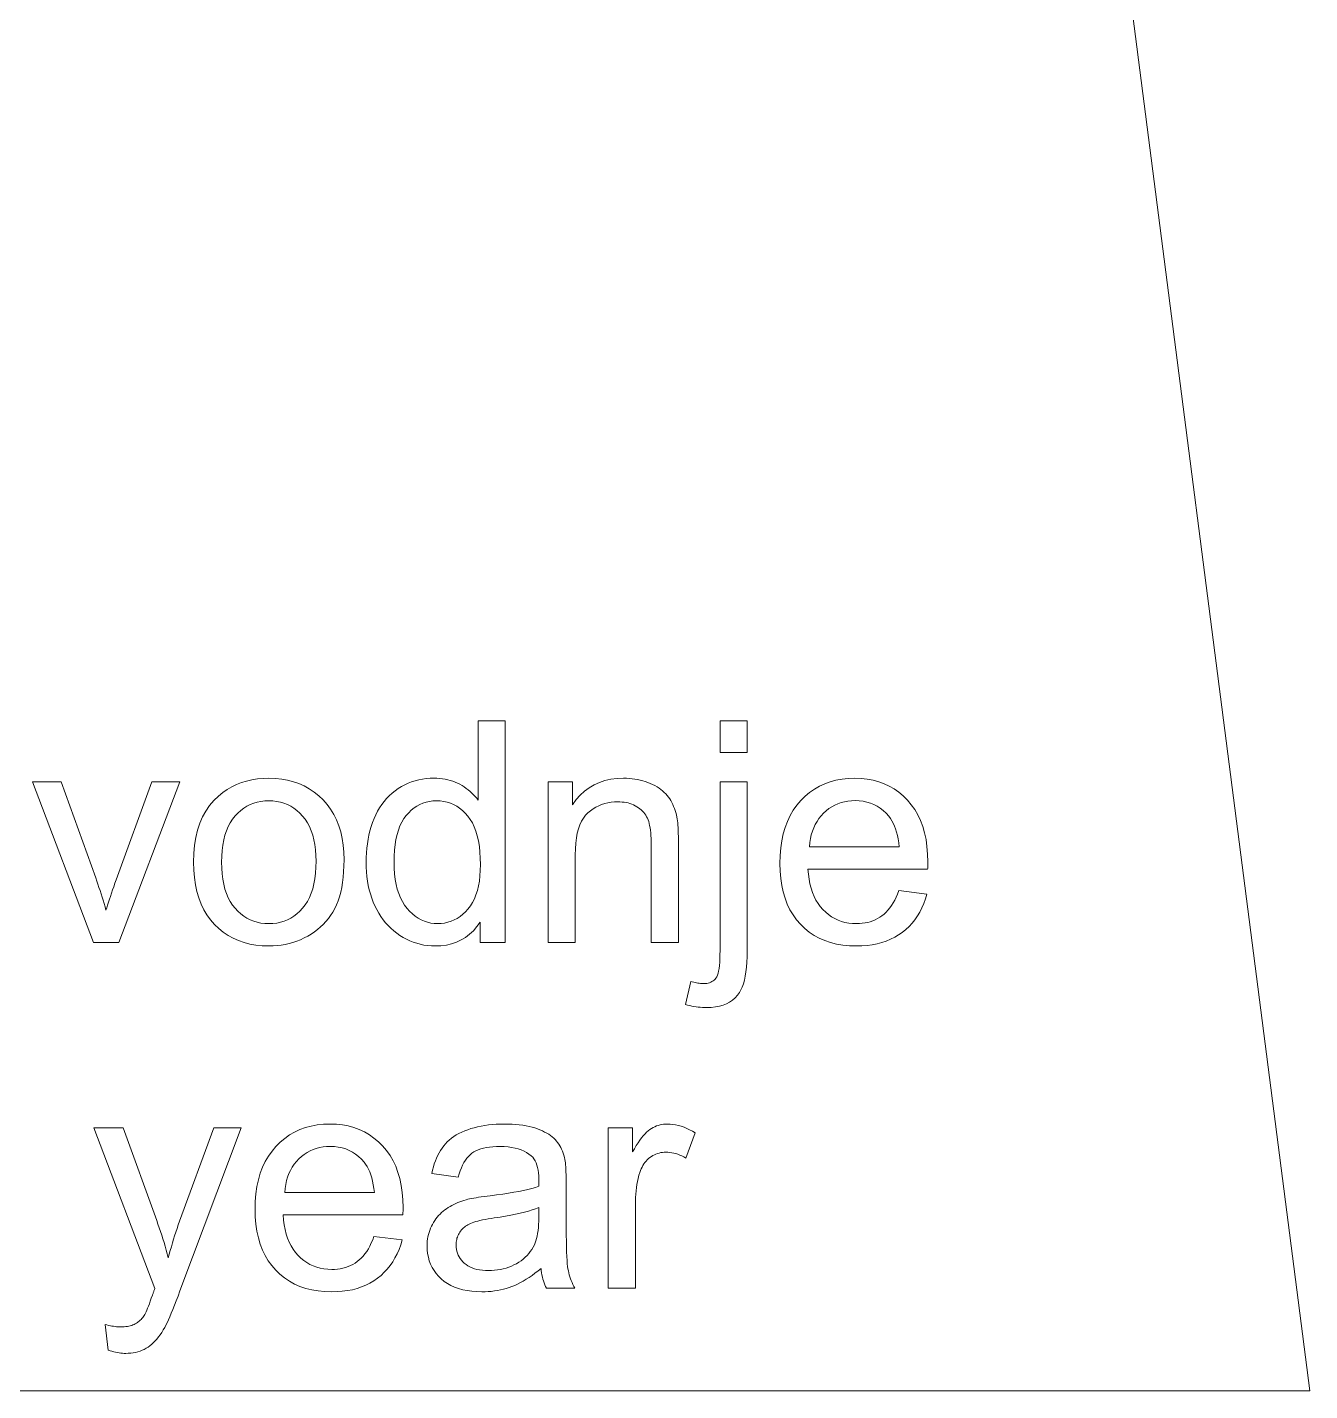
# Model space of a CAD drawing. Extents: x 0 to 297, y 0 to 420.
# Drawn here: x 198.54 to 215.9, y 132.25 to 150.71 of the extents above; entities that cross this region are included whole.
import ezdxf

# ---------------------------------------------------------------- set-up
doc = ezdxf.new("R2010")
doc.units = 0

msp = doc.modelspace()

# ---------------------------------------------------------------- linework, layer by layer
at = {"color": 7, "lineweight": 13}
msp.add_lwpolyline([(212.82, 156.193), (215.902, 132.247), (174.792, 132.247)], dxfattribs=at)
for points in [[(204.667, 138.317), (204.667, 138.591), (204.624, 138.53), (204.577, 138.475), (204.525, 138.426), (204.471, 138.384), (204.412, 138.349), (204.349, 138.32), (204.282, 138.297), (204.212, 138.281), (204.137, 138.271), (204.059, 138.268), (204.008, 138.269), (203.957, 138.274), (203.907, 138.281), (203.858, 138.291), (203.81, 138.304), (203.762, 138.319), (203.716, 138.338), (203.67, 138.36), (203.625, 138.384), (203.581, 138.411), (203.539, 138.441), (203.498, 138.473), (203.459, 138.507), (203.423, 138.544), (203.388, 138.583), (203.355, 138.624), (203.324, 138.667), (203.296, 138.713), (203.269, 138.761), (203.244, 138.811), (203.221, 138.863), (203.201, 138.917), (203.183, 138.972), (203.167, 139.029), (203.154, 139.087), (203.143, 139.147), (203.135, 139.208), (203.129, 139.271), (203.125, 139.336), (203.124, 139.402), (203.125, 139.466), (203.128, 139.529), (203.134, 139.591), (203.141, 139.652), (203.151, 139.712), (203.163, 139.77), (203.177, 139.828), (203.193, 139.884), (203.212, 139.938), (203.232, 139.992), (203.255, 140.044), (203.28, 140.093), (203.307, 140.14), (203.337, 140.184), (203.368, 140.226), (203.402, 140.265), (203.437, 140.302), (203.475, 140.337), (203.516, 140.369), (203.558, 140.398), (203.602, 140.425), (203.647, 140.449), (203.693, 140.47), (203.74, 140.489), (203.788, 140.504), (203.837, 140.517), (203.887, 140.527), (203.938, 140.534), (203.99, 140.538), (204.043, 140.539), (204.082, 140.539), (204.12, 140.536), (204.157, 140.532), (204.193, 140.526), (204.229, 140.519), (204.263, 140.51), (204.297, 140.499), (204.33, 140.486), (204.362, 140.472), (204.393, 140.457), (204.423, 140.439), (204.452, 140.421), (204.48, 140.402), (204.506, 140.382), (204.532, 140.361), (204.556, 140.339), (204.58, 140.316), (204.602, 140.292), (204.623, 140.267), (204.642, 140.241), (204.642, 141.317), (205.009, 141.317), (205.009, 138.317)], [(207.917, 140.889), (207.917, 141.317), (208.285, 141.317), (208.285, 140.889)], [(199.434, 138.317), (198.608, 140.49), (198.996, 140.49), (199.463, 139.189), (199.478, 139.146), (199.493, 139.104), (199.507, 139.061), (199.522, 139.018), (199.536, 138.974), (199.549, 138.93), (199.563, 138.886), (199.576, 138.841), (199.589, 138.796), (199.602, 138.751), (199.612, 138.786), (199.623, 138.822), (199.635, 138.86), (199.648, 138.9), (199.661, 138.94), (199.675, 138.982), (199.69, 139.026), (199.706, 139.07), (199.722, 139.117), (199.739, 139.164), (200.222, 140.49), (200.601, 140.49), (199.778, 138.317)], [(200.789, 139.404), (200.792, 139.521), (200.802, 139.633), (200.819, 139.738), (200.843, 139.837), (200.873, 139.929), (200.91, 140.015), (200.954, 140.095), (201.004, 140.169), (201.061, 140.237), (201.125, 140.298), (201.182, 140.344), (201.242, 140.385), (201.304, 140.421), (201.369, 140.452), (201.436, 140.479), (201.505, 140.501), (201.577, 140.518), (201.652, 140.53), (201.729, 140.537), (201.808, 140.539), (201.896, 140.536), (201.981, 140.528), (202.062, 140.513), (202.141, 140.492), (202.215, 140.466), (202.287, 140.434), (202.355, 140.395), (202.42, 140.351), (202.482, 140.302), (202.541, 140.246), (202.595, 140.185), (202.643, 140.119), (202.686, 140.049), (202.723, 139.975), (202.754, 139.896), (202.78, 139.813), (202.8, 139.725), (202.814, 139.632), (202.822, 139.536), (202.825, 139.434), (202.824, 139.352), (202.82, 139.274), (202.814, 139.199), (202.805, 139.127), (202.794, 139.06), (202.78, 138.995), (202.764, 138.935), (202.745, 138.878), (202.723, 138.824), (202.699, 138.774), (202.673, 138.727), (202.644, 138.682), (202.614, 138.64), (202.58, 138.599), (202.545, 138.561), (202.507, 138.525), (202.467, 138.49), (202.425, 138.458), (202.38, 138.429), (202.333, 138.401), (202.285, 138.376), (202.235, 138.353), (202.185, 138.333), (202.134, 138.316), (202.082, 138.301), (202.029, 138.289), (201.975, 138.28), (201.92, 138.273), (201.865, 138.269), (201.808, 138.268), (201.719, 138.271), (201.633, 138.28), (201.55, 138.294), (201.471, 138.315), (201.396, 138.341), (201.324, 138.373), (201.255, 138.411), (201.19, 138.455), (201.128, 138.505), (201.07, 138.561), (201.017, 138.622), (200.969, 138.688), (200.927, 138.759), (200.89, 138.836), (200.859, 138.918), (200.834, 139.005), (200.814, 139.097), (200.8, 139.194), (200.792, 139.296)], [(205.588, 138.317), (205.588, 140.49), (205.919, 140.49), (205.919, 140.181), (205.969, 140.249), (206.024, 140.31), (206.082, 140.364), (206.145, 140.41), (206.212, 140.45), (206.283, 140.482), (206.359, 140.507), (206.439, 140.525), (206.523, 140.536), (206.611, 140.539), (206.65, 140.539), (206.688, 140.537), (206.726, 140.533), (206.763, 140.528), (206.8, 140.522), (206.835, 140.514), (206.871, 140.505), (206.905, 140.494), (206.939, 140.482), (206.972, 140.469), (207.004, 140.454), (207.035, 140.439), (207.064, 140.422), (207.091, 140.405), (207.116, 140.387), (207.14, 140.368), (207.162, 140.348), (207.183, 140.328), (207.202, 140.306), (207.219, 140.284), (207.235, 140.26), (207.25, 140.236), (207.263, 140.211), (207.276, 140.185), (207.288, 140.158), (207.299, 140.131), (207.309, 140.102), (207.318, 140.073), (207.326, 140.043), (207.333, 140.011), (207.337, 139.989), (207.341, 139.964), (207.344, 139.936), (207.346, 139.905), (207.349, 139.871), (207.351, 139.833), (207.352, 139.793), (207.353, 139.749), (207.354, 139.703), (207.354, 139.653), (207.354, 138.317), (206.986, 138.317), (206.986, 139.639), (206.985, 139.683), (206.984, 139.724), (206.982, 139.764), (206.979, 139.801), (206.975, 139.836), (206.97, 139.868), (206.964, 139.898), (206.958, 139.926), (206.951, 139.952), (206.943, 139.976), (206.933, 139.997), (206.923, 140.018), (206.911, 140.038), (206.898, 140.058), (206.883, 140.076), (206.867, 140.093), (206.85, 140.11), (206.831, 140.125), (206.811, 140.14), (206.79, 140.154), (206.768, 140.166), (206.745, 140.178), (206.721, 140.188), (206.696, 140.196), (206.671, 140.204), (206.645, 140.21), (206.618, 140.214), (206.591, 140.217), (206.562, 140.219), (206.533, 140.22), (206.487, 140.219), (206.442, 140.214), (206.398, 140.207), (206.355, 140.196), (206.314, 140.183), (206.274, 140.166), (206.235, 140.147), (206.198, 140.125), (206.162, 140.099), (206.127, 140.071), (206.095, 140.038), (206.066, 140), (206.04, 139.957), (206.018, 139.908), (205.999, 139.854), (205.984, 139.795), (205.972, 139.73), (205.963, 139.66), (205.958, 139.585), (205.956, 139.504), (205.956, 138.317)], [(207.45, 137.474), (207.52, 137.787), (207.541, 137.782), (207.562, 137.777), (207.582, 137.772), (207.6, 137.769), (207.618, 137.766), (207.635, 137.763), (207.651, 137.761), (207.666, 137.76), (207.68, 137.759), (207.694, 137.758), (207.715, 137.759), (207.736, 137.761), (207.756, 137.765), (207.774, 137.77), (207.792, 137.777), (207.808, 137.785), (207.823, 137.795), (207.837, 137.806), (207.85, 137.819), (207.861, 137.833), (207.872, 137.85), (207.881, 137.872), (207.89, 137.898), (207.897, 137.929), (207.903, 137.964), (207.908, 138.003), (207.912, 138.047), (207.914, 138.096), (207.916, 138.149), (207.917, 138.207), (207.917, 140.49), (208.285, 140.49), (208.285, 138.198), (208.284, 138.121), (208.281, 138.048), (208.276, 137.98), (208.268, 137.916), (208.259, 137.858), (208.247, 137.805), (208.234, 137.756), (208.218, 137.712), (208.2, 137.674), (208.181, 137.64), (208.152, 137.601), (208.12, 137.566), (208.085, 137.535), (208.046, 137.509), (208.004, 137.486), (207.958, 137.468), (207.908, 137.453), (207.855, 137.443), (207.799, 137.437), (207.739, 137.435), (207.709, 137.435), (207.679, 137.437), (207.65, 137.439), (207.621, 137.441), (207.592, 137.445), (207.563, 137.449), (207.534, 137.454), (207.506, 137.46), (207.478, 137.467)], [(210.337, 139.017), (210.718, 138.97), (210.699, 138.905), (210.676, 138.842), (210.65, 138.783), (210.622, 138.727), (210.59, 138.674), (210.555, 138.623), (210.517, 138.576), (210.476, 138.532), (210.432, 138.49), (210.385, 138.452), (210.335, 138.417), (210.282, 138.386), (210.226, 138.358), (210.168, 138.334), (210.107, 138.314), (210.044, 138.297), (209.977, 138.284), (209.908, 138.275), (209.837, 138.27), (209.762, 138.268), (209.669, 138.271), (209.58, 138.28), (209.494, 138.294), (209.413, 138.315), (209.335, 138.341), (209.261, 138.374), (209.192, 138.412), (209.126, 138.456), (209.064, 138.506), (209.006, 138.562), (208.953, 138.623), (208.906, 138.688), (208.864, 138.759), (208.828, 138.834), (208.797, 138.914), (208.772, 138.999), (208.752, 139.089), (208.738, 139.183), (208.73, 139.282), (208.727, 139.385), (208.73, 139.492), (208.738, 139.595), (208.752, 139.692), (208.772, 139.785), (208.798, 139.872), (208.829, 139.955), (208.865, 140.033), (208.908, 140.106), (208.956, 140.173), (209.009, 140.237), (209.068, 140.294), (209.129, 140.346), (209.194, 140.391), (209.262, 140.43), (209.334, 140.464), (209.409, 140.491), (209.487, 140.512), (209.569, 140.527), (209.654, 140.536), (209.742, 140.539), (209.828, 140.536), (209.91, 140.528), (209.989, 140.513), (210.065, 140.492), (210.138, 140.465), (210.208, 140.433), (210.274, 140.394), (210.337, 140.349), (210.397, 140.299), (210.454, 140.243), (210.507, 140.181), (210.554, 140.114), (210.595, 140.043), (210.631, 139.967), (210.661, 139.886), (210.686, 139.8), (210.706, 139.709), (210.719, 139.613), (210.728, 139.513), (210.73, 139.408), (210.73, 139.401), (210.73, 139.393), (210.73, 139.385), (210.73, 139.376), (210.73, 139.367), (210.73, 139.357), (210.729, 139.346), (210.729, 139.334), (210.729, 139.322), (210.728, 139.31), (209.108, 139.31), (209.113, 139.24), (209.122, 139.173), (209.134, 139.11), (209.15, 139.05), (209.169, 138.993), (209.19, 138.94), (209.215, 138.89), (209.244, 138.844), (209.275, 138.801), (209.31, 138.761), (209.348, 138.725), (209.387, 138.693), (209.428, 138.664), (209.47, 138.639), (209.515, 138.618), (209.561, 138.601), (209.609, 138.588), (209.659, 138.578), (209.711, 138.573), (209.765, 138.571), (209.804, 138.572), (209.843, 138.575), (209.881, 138.58), (209.917, 138.588), (209.952, 138.597), (209.986, 138.609), (210.019, 138.623), (210.051, 138.639), (210.081, 138.657), (210.11, 138.677), (210.138, 138.7), (210.165, 138.725), (210.191, 138.752), (210.215, 138.783), (210.239, 138.815), (210.261, 138.851), (210.282, 138.888), (210.302, 138.929), (210.32, 138.971)], [(201.168, 139.404), (201.169, 139.322), (201.175, 139.245), (201.184, 139.172), (201.197, 139.103), (201.213, 139.039), (201.233, 138.978), (201.257, 138.922), (201.284, 138.87), (201.315, 138.822), (201.35, 138.778), (201.387, 138.739), (201.426, 138.704), (201.468, 138.673), (201.511, 138.646), (201.555, 138.623), (201.602, 138.604), (201.651, 138.589), (201.701, 138.579), (201.754, 138.573), (201.808, 138.571), (201.862, 138.573), (201.914, 138.579), (201.964, 138.59), (202.013, 138.604), (202.059, 138.623), (202.104, 138.646), (202.147, 138.673), (202.188, 138.704), (202.227, 138.74), (202.265, 138.779), (202.299, 138.823), (202.33, 138.872), (202.357, 138.924), (202.381, 138.982), (202.401, 139.043), (202.417, 139.109), (202.43, 139.179), (202.439, 139.254), (202.445, 139.333), (202.447, 139.416), (202.445, 139.495), (202.439, 139.569), (202.43, 139.64), (202.417, 139.707), (202.401, 139.77), (202.381, 139.829), (202.357, 139.885), (202.329, 139.936), (202.298, 139.983), (202.263, 140.027), (202.226, 140.066), (202.187, 140.102), (202.146, 140.133), (202.103, 140.16), (202.058, 140.183), (202.012, 140.201), (201.963, 140.216), (201.913, 140.226), (201.862, 140.232), (201.808, 140.234), (201.754, 140.232), (201.701, 140.226), (201.651, 140.216), (201.602, 140.201), (201.555, 140.183), (201.511, 140.16), (201.468, 140.133), (201.426, 140.102), (201.387, 140.067), (201.35, 140.028), (201.315, 139.984), (201.284, 139.937), (201.257, 139.885), (201.233, 139.829), (201.213, 139.768), (201.197, 139.704), (201.184, 139.635), (201.175, 139.562), (201.169, 139.485)], [(203.503, 139.402), (203.504, 139.32), (203.51, 139.243), (203.518, 139.17), (203.531, 139.101), (203.547, 139.037), (203.566, 138.977), (203.589, 138.92), (203.615, 138.869), (203.645, 138.821), (203.679, 138.777), (203.714, 138.738), (203.751, 138.703), (203.79, 138.672), (203.829, 138.645), (203.87, 138.622), (203.913, 138.604), (203.956, 138.589), (204.001, 138.579), (204.047, 138.573), (204.094, 138.571), (204.142, 138.573), (204.188, 138.579), (204.232, 138.589), (204.276, 138.602), (204.317, 138.62), (204.358, 138.642), (204.396, 138.668), (204.434, 138.697), (204.47, 138.731), (204.504, 138.768), (204.536, 138.81), (204.565, 138.856), (204.59, 138.905), (204.612, 138.959), (204.631, 139.018), (204.646, 139.08), (204.658, 139.146), (204.666, 139.217), (204.671, 139.292), (204.673, 139.371), (204.671, 139.458), (204.666, 139.54), (204.658, 139.617), (204.646, 139.69), (204.63, 139.758), (204.611, 139.821), (204.589, 139.879), (204.563, 139.933), (204.534, 139.982), (204.501, 140.026), (204.466, 140.065), (204.429, 140.101), (204.391, 140.132), (204.351, 140.159), (204.309, 140.182), (204.266, 140.201), (204.221, 140.216), (204.175, 140.226), (204.127, 140.232), (204.078, 140.234), (204.029, 140.232), (203.983, 140.226), (203.938, 140.216), (203.894, 140.202), (203.852, 140.184), (203.812, 140.162), (203.773, 140.136), (203.736, 140.106), (203.701, 140.072), (203.667, 140.034), (203.636, 139.992), (203.608, 139.944), (203.583, 139.893), (203.562, 139.837), (203.544, 139.776), (203.529, 139.71), (203.517, 139.64), (203.509, 139.565), (203.504, 139.486)], [(209.128, 139.612), (210.342, 139.612), (210.336, 139.666), (210.328, 139.717), (210.319, 139.765), (210.308, 139.81), (210.295, 139.852), (210.28, 139.892), (210.263, 139.929), (210.245, 139.963), (210.224, 139.995), (210.202, 140.024), (210.166, 140.064), (210.128, 140.1), (210.087, 140.132), (210.045, 140.16), (210, 140.183), (209.954, 140.202), (209.905, 140.217), (209.854, 140.228), (209.801, 140.234), (209.746, 140.237), (209.696, 140.235), (209.648, 140.23), (209.601, 140.221), (209.556, 140.209), (209.513, 140.194), (209.471, 140.175), (209.43, 140.153), (209.392, 140.128), (209.355, 140.099), (209.319, 140.067), (209.286, 140.032), (209.256, 139.994), (209.23, 139.954), (209.206, 139.912), (209.185, 139.868), (209.168, 139.822), (209.153, 139.773), (209.142, 139.722), (209.133, 139.668)], [(199.632, 132.798), (199.591, 133.144), (199.615, 133.138), (199.638, 133.132), (199.661, 133.127), (199.683, 133.123), (199.704, 133.119), (199.725, 133.116), (199.745, 133.114), (199.764, 133.112), (199.783, 133.111), (199.802, 133.111), (199.826, 133.111), (199.849, 133.113), (199.871, 133.115), (199.892, 133.118), (199.912, 133.121), (199.931, 133.126), (199.95, 133.131), (199.967, 133.137), (199.983, 133.144), (199.998, 133.152), (200.013, 133.16), (200.027, 133.17), (200.04, 133.179), (200.053, 133.19), (200.065, 133.201), (200.077, 133.213), (200.088, 133.225), (200.099, 133.238), (200.109, 133.252), (200.119, 133.267), (200.126, 133.279), (200.135, 133.295), (200.144, 133.314), (200.154, 133.337), (200.164, 133.363), (200.176, 133.392), (200.189, 133.424), (200.202, 133.46), (200.216, 133.499), (200.231, 133.541), (200.234, 133.547), (200.236, 133.554), (200.239, 133.562), (200.242, 133.57), (200.245, 133.579), (200.248, 133.588), (200.252, 133.598), (200.256, 133.608), (200.26, 133.619), (200.264, 133.631), (199.439, 135.808), (199.836, 135.808), (200.289, 134.55), (200.306, 134.501), (200.323, 134.453), (200.34, 134.404), (200.356, 134.354), (200.372, 134.304), (200.388, 134.253), (200.403, 134.202), (200.418, 134.151), (200.432, 134.099), (200.446, 134.046), (200.459, 134.097), (200.473, 134.147), (200.487, 134.197), (200.501, 134.247), (200.516, 134.297), (200.531, 134.346), (200.547, 134.395), (200.564, 134.444), (200.58, 134.493), (200.598, 134.541), (201.062, 135.808), (201.431, 135.808), (200.604, 133.598), (200.578, 133.529), (200.553, 133.464), (200.529, 133.403), (200.507, 133.347), (200.486, 133.296), (200.466, 133.249), (200.447, 133.206), (200.429, 133.168), (200.413, 133.134), (200.397, 133.105), (200.377, 133.069), (200.357, 133.036), (200.336, 133.004), (200.314, 132.975), (200.292, 132.947), (200.269, 132.921), (200.246, 132.898), (200.222, 132.876), (200.197, 132.856), (200.172, 132.838), (200.146, 132.822), (200.119, 132.807), (200.092, 132.795), (200.063, 132.783), (200.033, 132.774), (200.002, 132.766), (199.97, 132.761), (199.938, 132.756), (199.904, 132.754), (199.869, 132.753), (199.848, 132.753), (199.826, 132.755), (199.803, 132.757), (199.78, 132.76), (199.757, 132.764), (199.733, 132.769), (199.708, 132.775), (199.683, 132.782), (199.658, 132.789)], [(203.231, 134.335), (203.612, 134.288), (203.593, 134.222), (203.57, 134.16), (203.544, 134.101), (203.515, 134.045), (203.484, 133.991), (203.449, 133.941), (203.411, 133.894), (203.37, 133.85), (203.326, 133.808), (203.278, 133.77), (203.228, 133.735), (203.176, 133.704), (203.12, 133.676), (203.062, 133.652), (203.001, 133.632), (202.938, 133.615), (202.871, 133.602), (202.802, 133.593), (202.731, 133.588), (202.656, 133.586), (202.563, 133.589), (202.474, 133.598), (202.388, 133.612), (202.307, 133.633), (202.229, 133.659), (202.155, 133.691), (202.086, 133.73), (202.02, 133.774), (201.958, 133.824), (201.9, 133.879), (201.847, 133.941), (201.8, 134.006), (201.758, 134.077), (201.721, 134.152), (201.691, 134.232), (201.666, 134.317), (201.646, 134.406), (201.632, 134.501), (201.624, 134.599), (201.621, 134.703), (201.624, 134.81), (201.632, 134.913), (201.646, 135.01), (201.666, 135.103), (201.692, 135.19), (201.723, 135.273), (201.759, 135.351), (201.802, 135.423), (201.85, 135.491), (201.903, 135.554), (201.961, 135.612), (202.023, 135.663), (202.088, 135.709), (202.156, 135.748), (202.228, 135.782), (202.303, 135.809), (202.381, 135.83), (202.463, 135.845), (202.548, 135.854), (202.636, 135.857), (202.722, 135.854), (202.804, 135.845), (202.883, 135.831), (202.959, 135.81), (203.032, 135.783), (203.102, 135.75), (203.168, 135.712), (203.231, 135.667), (203.291, 135.617), (203.348, 135.561), (203.401, 135.499), (203.448, 135.432), (203.489, 135.361), (203.525, 135.285), (203.555, 135.203), (203.58, 135.118), (203.599, 135.027), (203.613, 134.931), (203.622, 134.831), (203.624, 134.726), (203.624, 134.719), (203.624, 134.711), (203.624, 134.703), (203.624, 134.694), (203.624, 134.685), (203.624, 134.675), (203.623, 134.664), (203.623, 134.652), (203.623, 134.64), (203.622, 134.627), (202.002, 134.627), (202.007, 134.557), (202.016, 134.491), (202.028, 134.428), (202.044, 134.368), (202.062, 134.311), (202.084, 134.258), (202.109, 134.208), (202.138, 134.162), (202.169, 134.119), (202.204, 134.079), (202.241, 134.043), (202.281, 134.01), (202.322, 133.982), (202.364, 133.957), (202.409, 133.936), (202.455, 133.919), (202.503, 133.906), (202.553, 133.896), (202.605, 133.891), (202.658, 133.889), (202.698, 133.89), (202.737, 133.893), (202.775, 133.898), (202.811, 133.906), (202.846, 133.915), (202.88, 133.927), (202.913, 133.941), (202.945, 133.957), (202.975, 133.975), (203.004, 133.995), (203.032, 134.018), (203.059, 134.043), (203.085, 134.07), (203.109, 134.1), (203.133, 134.133), (203.155, 134.168), (203.176, 134.206), (203.195, 134.247), (203.214, 134.289)], [(205.493, 133.903), (205.452, 133.869), (205.411, 133.837), (205.371, 133.808), (205.331, 133.78), (205.292, 133.755), (205.253, 133.731), (205.214, 133.71), (205.175, 133.69), (205.137, 133.673), (205.099, 133.657), (205.061, 133.644), (205.022, 133.632), (204.983, 133.621), (204.943, 133.612), (204.903, 133.604), (204.862, 133.597), (204.82, 133.592), (204.778, 133.589), (204.736, 133.586), (204.693, 133.586), (204.623, 133.588), (204.556, 133.593), (204.493, 133.602), (204.433, 133.614), (204.376, 133.63), (204.322, 133.649), (204.272, 133.672), (204.226, 133.698), (204.182, 133.727), (204.142, 133.761), (204.106, 133.797), (204.073, 133.835), (204.044, 133.874), (204.019, 133.916), (203.998, 133.96), (203.98, 134.006), (203.967, 134.053), (203.957, 134.103), (203.952, 134.154), (203.95, 134.208), (203.95, 134.24), (203.953, 134.271), (203.956, 134.301), (203.961, 134.331), (203.968, 134.361), (203.976, 134.389), (203.985, 134.418), (203.996, 134.446), (204.009, 134.473), (204.022, 134.499), (204.037, 134.525), (204.053, 134.55), (204.07, 134.574), (204.088, 134.597), (204.106, 134.618), (204.126, 134.639), (204.146, 134.659), (204.167, 134.677), (204.19, 134.695), (204.213, 134.711), (204.236, 134.727), (204.261, 134.742), (204.286, 134.756), (204.312, 134.769), (204.338, 134.781), (204.365, 134.793), (204.392, 134.804), (204.42, 134.814), (204.449, 134.823), (204.478, 134.832), (204.5, 134.838), (204.525, 134.843), (204.553, 134.849), (204.582, 134.855), (204.614, 134.86), (204.648, 134.866), (204.684, 134.871), (204.722, 134.877), (204.762, 134.882), (204.805, 134.887), (204.892, 134.898), (204.974, 134.909), (205.052, 134.921), (205.124, 134.933), (205.192, 134.946), (205.256, 134.958), (205.314, 134.972), (205.368, 134.986), (205.417, 135), (205.462, 135.014), (205.462, 135.029), (205.463, 135.042), (205.463, 135.055), (205.463, 135.066), (205.464, 135.076), (205.464, 135.085), (205.464, 135.093), (205.464, 135.1), (205.464, 135.106), (205.464, 135.11), (205.463, 135.154), (205.46, 135.195), (205.455, 135.233), (205.447, 135.269), (205.438, 135.302), (205.426, 135.333), (205.413, 135.36), (205.397, 135.385), (205.38, 135.408), (205.36, 135.428), (205.33, 135.451), (205.298, 135.472), (205.263, 135.491), (205.225, 135.507), (205.184, 135.521), (205.141, 135.532), (205.095, 135.541), (205.046, 135.547), (204.994, 135.551), (204.94, 135.552), (204.89, 135.551), (204.842, 135.549), (204.796, 135.544), (204.754, 135.538), (204.714, 135.53), (204.677, 135.52), (204.643, 135.508), (204.611, 135.494), (204.583, 135.479), (204.556, 135.461), (204.532, 135.442), (204.51, 135.419), (204.488, 135.394), (204.468, 135.366), (204.449, 135.335), (204.431, 135.302), (204.415, 135.265), (204.4, 135.226), (204.386, 135.184), (204.373, 135.139), (204.013, 135.188), (204.024, 135.233), (204.035, 135.277), (204.048, 135.319), (204.063, 135.359), (204.078, 135.397), (204.095, 135.434), (204.113, 135.468), (204.132, 135.501), (204.153, 135.532), (204.175, 135.562), (204.198, 135.589), (204.224, 135.616), (204.251, 135.641), (204.281, 135.665), (204.312, 135.687), (204.346, 135.709), (204.382, 135.729), (204.419, 135.747), (204.459, 135.765), (204.5, 135.781), (204.543, 135.795), (204.588, 135.808), (204.634, 135.82), (204.681, 135.83), (204.73, 135.838), (204.78, 135.845), (204.831, 135.85), (204.884, 135.854), (204.938, 135.856), (204.993, 135.857), (205.048, 135.857), (205.101, 135.855), (205.151, 135.851), (205.199, 135.847), (205.246, 135.841), (205.29, 135.834), (205.332, 135.825), (205.372, 135.815), (205.41, 135.804), (205.446, 135.792), (205.479, 135.778), (205.512, 135.764), (205.542, 135.749), (205.57, 135.734), (205.597, 135.718), (205.621, 135.701), (205.644, 135.684), (205.665, 135.665), (205.684, 135.647), (205.701, 135.627), (205.717, 135.607), (205.732, 135.585), (205.746, 135.563), (205.759, 135.539), (205.771, 135.515), (205.782, 135.489), (205.792, 135.463), (205.801, 135.435), (205.809, 135.406), (205.816, 135.376), (205.82, 135.356), (205.823, 135.333), (205.825, 135.306), (205.828, 135.277), (205.83, 135.244), (205.831, 135.209), (205.833, 135.17), (205.834, 135.129), (205.834, 135.084), (205.834, 135.037), (205.834, 134.546), (205.835, 134.447), (205.835, 134.355), (205.837, 134.271), (205.838, 134.195), (205.84, 134.126), (205.843, 134.065), (205.846, 134.011), (205.849, 133.965), (205.853, 133.927), (205.858, 133.896), (205.863, 133.869), (205.869, 133.842), (205.876, 133.815), (205.884, 133.789), (205.893, 133.763), (205.903, 133.737), (205.913, 133.711), (205.925, 133.685), (205.938, 133.66), (205.951, 133.635), (205.566, 133.635), (205.555, 133.658), (205.545, 133.682), (205.536, 133.707), (205.527, 133.733), (205.519, 133.759), (205.512, 133.786), (205.506, 133.814), (205.501, 133.843), (205.496, 133.873)], [(206.401, 133.635), (206.401, 135.808), (206.733, 135.808), (206.733, 135.479), (206.758, 135.523), (206.783, 135.565), (206.807, 135.603), (206.831, 135.638), (206.855, 135.671), (206.878, 135.699), (206.901, 135.725), (206.923, 135.748), (206.945, 135.767), (206.967, 135.784), (206.989, 135.798), (207.011, 135.81), (207.033, 135.821), (207.056, 135.831), (207.08, 135.839), (207.104, 135.845), (207.128, 135.851), (207.153, 135.854), (207.178, 135.857), (207.203, 135.857), (207.241, 135.856), (207.278, 135.853), (207.316, 135.847), (207.353, 135.838), (207.391, 135.828), (207.429, 135.815), (207.467, 135.799), (207.505, 135.781), (207.544, 135.761), (207.582, 135.739), (207.455, 135.397), (207.428, 135.412), (207.401, 135.426), (207.374, 135.438), (207.347, 135.448), (207.32, 135.457), (207.293, 135.464), (207.266, 135.469), (207.239, 135.473), (207.212, 135.476), (207.185, 135.477), (207.161, 135.476), (207.138, 135.474), (207.115, 135.47), (207.092, 135.465), (207.07, 135.458), (207.049, 135.45), (207.028, 135.441), (207.008, 135.43), (206.988, 135.418), (206.968, 135.404), (206.949, 135.389), (206.932, 135.373), (206.915, 135.355), (206.9, 135.337), (206.886, 135.317), (206.873, 135.297), (206.861, 135.275), (206.85, 135.252), (206.84, 135.228), (206.831, 135.202), (206.819, 135.163), (206.809, 135.122), (206.8, 135.081), (206.792, 135.039), (206.785, 134.997), (206.779, 134.953), (206.775, 134.909), (206.772, 134.865), (206.77, 134.819), (206.77, 134.773), (206.77, 133.635)], [(202.022, 134.93), (203.236, 134.93), (203.23, 134.984), (203.222, 135.034), (203.213, 135.082), (203.201, 135.128), (203.188, 135.17), (203.174, 135.21), (203.157, 135.247), (203.139, 135.281), (203.118, 135.313), (203.096, 135.342), (203.06, 135.382), (203.022, 135.418), (202.981, 135.45), (202.939, 135.478), (202.894, 135.501), (202.848, 135.52), (202.799, 135.535), (202.748, 135.546), (202.695, 135.552), (202.64, 135.554), (202.59, 135.553), (202.542, 135.548), (202.495, 135.539), (202.45, 135.527), (202.406, 135.512), (202.365, 135.493), (202.324, 135.471), (202.286, 135.446), (202.249, 135.417), (202.213, 135.385), (202.18, 135.349), (202.15, 135.312), (202.124, 135.272), (202.1, 135.23), (202.079, 135.186), (202.061, 135.139), (202.047, 135.091), (202.036, 135.039), (202.027, 134.986)], [(205.462, 134.726), (205.42, 134.709), (205.374, 134.694), (205.324, 134.679), (205.269, 134.664), (205.211, 134.65), (205.149, 134.636), (205.083, 134.623), (205.013, 134.61), (204.939, 134.598), (204.86, 134.586), (204.816, 134.58), (204.775, 134.573), (204.736, 134.566), (204.7, 134.559), (204.666, 134.552), (204.636, 134.544), (204.608, 134.537), (204.582, 134.529), (204.559, 134.521), (204.539, 134.513), (204.521, 134.504), (204.503, 134.495), (204.486, 134.485), (204.471, 134.474), (204.456, 134.462), (204.442, 134.45), (204.428, 134.437), (204.416, 134.423), (204.404, 134.408), (204.394, 134.393), (204.384, 134.377), (204.375, 134.361), (204.368, 134.344), (204.361, 134.327), (204.355, 134.31), (204.351, 134.292), (204.347, 134.274), (204.345, 134.256), (204.343, 134.237), (204.343, 134.218), (204.344, 134.189), (204.347, 134.161), (204.353, 134.134), (204.36, 134.108), (204.37, 134.083), (204.383, 134.059), (204.397, 134.036), (204.414, 134.014), (204.433, 133.993), (204.454, 133.973), (204.477, 133.954), (204.503, 133.937), (204.53, 133.922), (204.56, 133.91), (204.592, 133.899), (204.625, 133.89), (204.661, 133.883), (204.699, 133.878), (204.739, 133.875), (204.781, 133.874), (204.823, 133.875), (204.864, 133.878), (204.904, 133.883), (204.943, 133.889), (204.982, 133.898), (205.019, 133.908), (205.055, 133.92), (205.091, 133.934), (205.126, 133.95), (205.159, 133.967), (205.191, 133.987), (205.222, 134.007), (205.251, 134.029), (205.278, 134.053), (205.303, 134.078), (205.326, 134.104), (205.348, 134.131), (205.368, 134.16), (205.386, 134.191), (205.403, 134.222), (205.414, 134.248), (205.424, 134.277), (205.433, 134.308), (205.441, 134.341), (205.447, 134.377), (205.452, 134.415), (205.457, 134.455), (205.46, 134.498), (205.461, 134.543), (205.462, 134.591)]]:
    msp.add_lwpolyline(points, close=True, dxfattribs=at)

doc.saveas('drawing.dxf')
